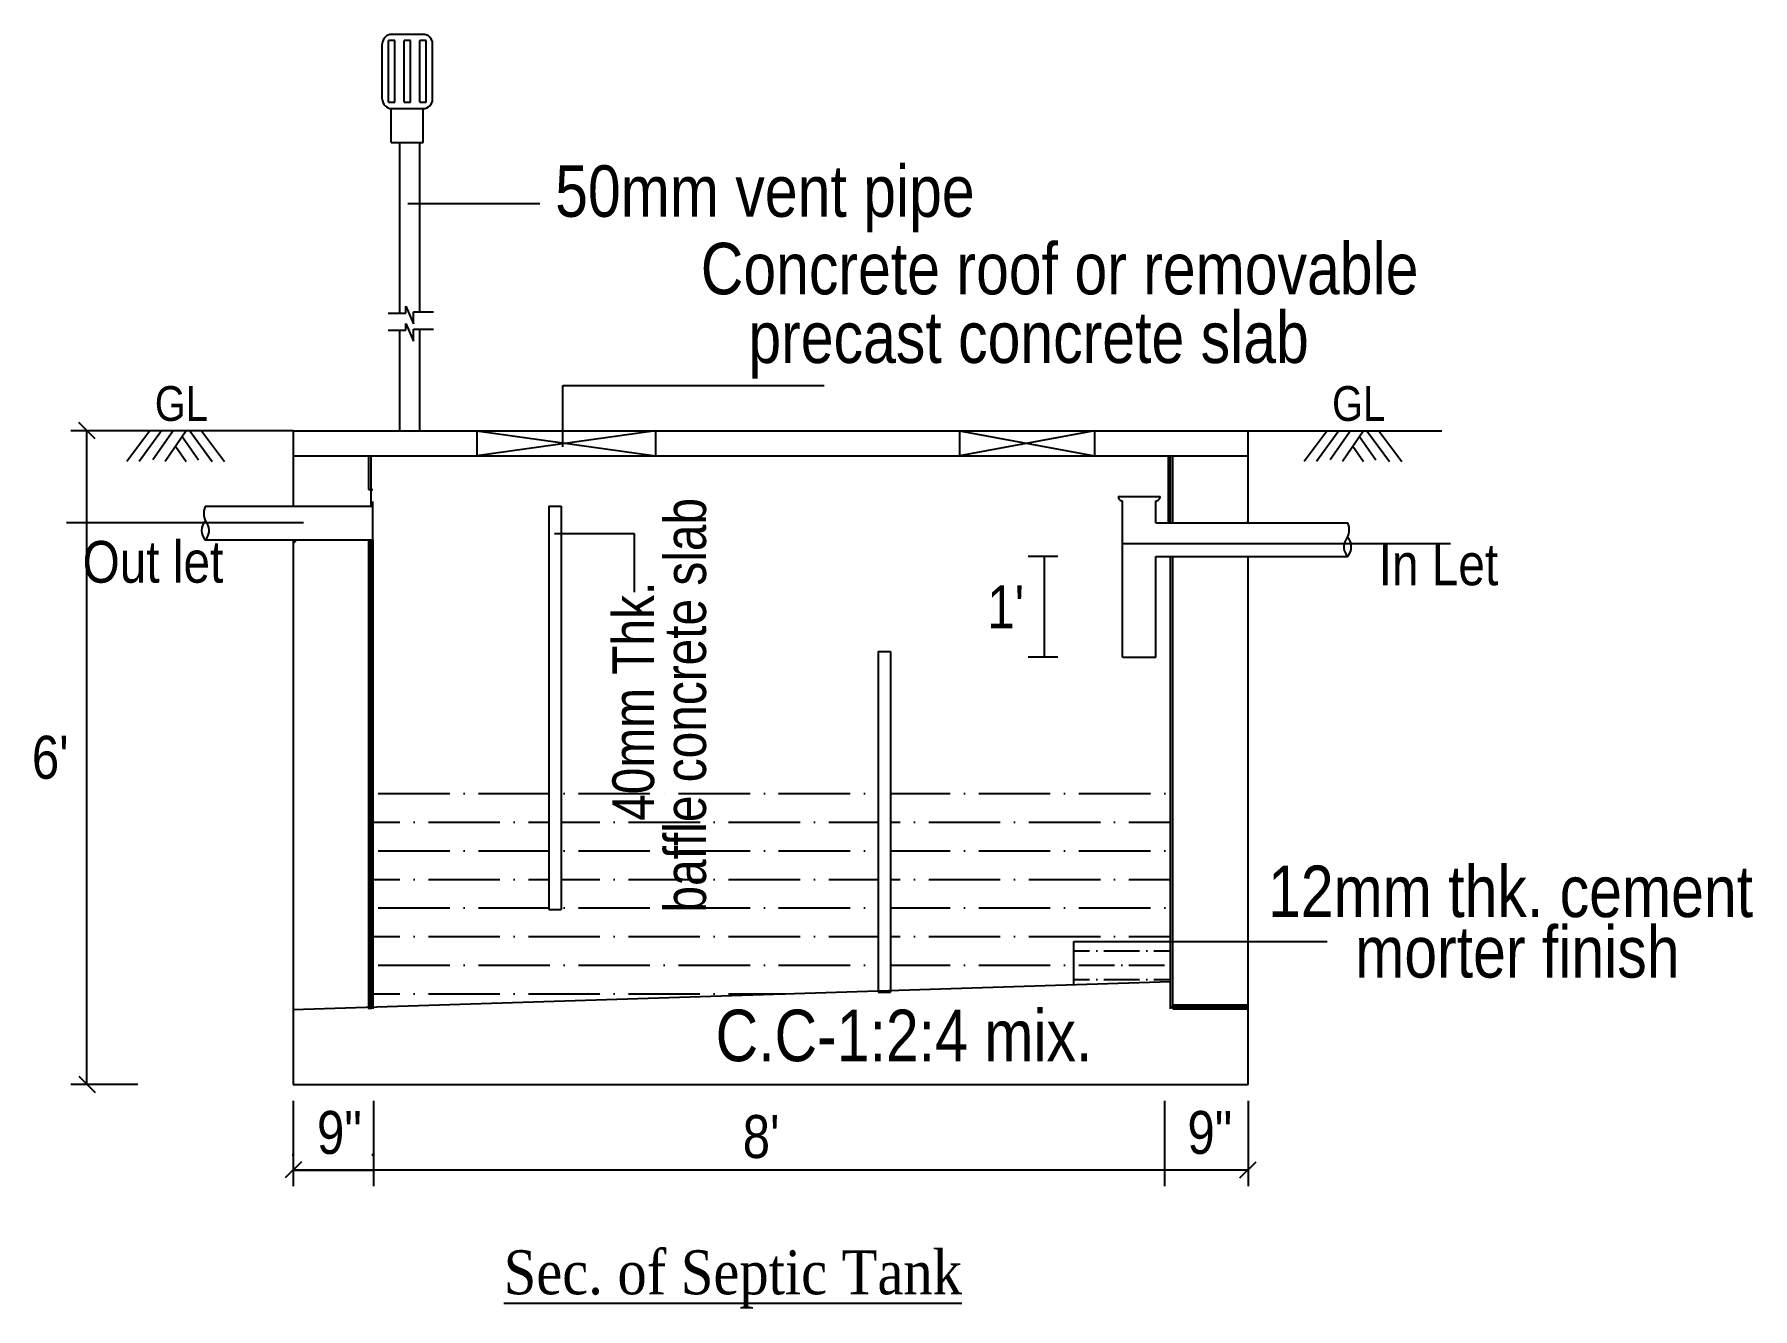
# Model space of a CAD drawing. Header units: metres. Extents: x 31037 to 31490, y -4422 to -3483.
# Drawn here: x 31292.29 to 31315.07, y -4206.86 to -4189.97 of the extents above; entities that cross this region are included whole.
import ezdxf
from ezdxf.enums import TextEntityAlignment as Align

# ---------------------------------------------------------------- set-up
doc = ezdxf.new("R2010")
doc.units = ezdxf.units.M
doc.header["$LTSCALE"] = 30
doc.header["$MEASUREMENT"] = 0
doc.linetypes.add('ACAD_ISO10W100', pattern=[18, 12, -3, 0, -3])
doc.linetypes.add('HIDDEN', pattern=[0.375, 0.25, -0.125])
doc.layers.get('0').update_dxf_attribs({"color": 30, "lineweight": 40})
doc.layers.add('DIM', color=5, linetype='Continuous', lineweight=25)
for name, color, linetype in [('FURNITURE', 2, 'HIDDEN'), ('LINE', 7, 'Continuous'), ('Mild Line', 150, 'Continuous')]:
    doc.layers.add(name, color=color, linetype=linetype)
doc.styles.add('CMDA 1', font='GARABD.TTF')
doc.styles.add('New', font='ARIALN.TTF')
pattern_1 = [(0, (18273.2678, -3975.15775), (0.663621825, 0.379212471), [0.948031178, -0.189606236, 0, -0.189606236])]
pattern_2 = [(0, (18273.2678, -3975.15775), (0.3318109125, 0.1896062357), [0.4740155892, -0.094803118, 0, -0.094803118])]

# ---------------------------------------------------------------- blocks, each defined once
blk = doc.blocks.new('ARROW5')
for points in [[(12, 3), (0, 0), (10, 0)], [(12, -3), (0, 0), (10, 0)]]:
    blk.add_solid(points)
blk = doc.blocks.new('_Oblique')
at = {"color": 0, "linetype": 'ByBlock', "lineweight": -2}
blk.add_line((-0.5, -0.5), (0.5, 0.5), dxfattribs=at)

msp = doc.modelspace()

# ---------------------------------------------------------------- hatches: boundary and pattern name
at = {"layer": 'Mild Line', "lineweight": 25}
h = msp.add_hatch(dxfattribs=at)
h.set_pattern_fill('ANSI36', color=0, scale=23.76, angle=315, style=0)
h.set_pattern_definition(pattern_1)
h.paths.add_polyline_path([(31307.35368, -4199.88703), (31303.64094, -4199.88703), (31303.64094, -4202.64058), (31306.07113, -4202.56357), (31306.07113, -4201.98961), (31307.35368, -4201.98961)])
h.paths.add_polyline_path([(31303.47434, -4199.88703), (31299.27323, -4199.88703), (31299.27323, -4201.56803), (31299.10662, -4201.56803), (31299.10662, -4199.88703), (31296.77412, -4199.88703), (31296.77412, -4202.85818), (31303.47434, -4202.64586)])
h.paths.add_polyline_path([(31300.54286, -4200.13878), (31300.54286, -4197.1155), (31299.83684, -4197.1155), (31299.83684, -4200.13878)], flags=9)
h.paths.add_polyline_path([(31301.12059, -4201.15326), (31301.12059, -4196.33528), (31300.40608, -4196.33528), (31300.40608, -4201.15326)], flags=9)
h = msp.add_hatch(dxfattribs=at)
h.set_pattern_fill('ANSI36', color=0, scale=23.76, angle=315, style=0)
h.set_pattern_definition(pattern_1)
h.paths.add_polyline_path([(31307.35368, -4199.88703), (31303.64094, -4199.88703), (31303.64094, -4202.64058), (31306.07113, -4202.56357), (31306.07113, -4201.98961), (31307.35368, -4201.98961)])
h.paths.add_polyline_path([(31303.47434, -4199.88703), (31299.27323, -4199.88703), (31299.27323, -4201.56803), (31299.10662, -4201.56803), (31299.10662, -4199.88703), (31296.77412, -4199.88703), (31296.77412, -4202.85818), (31303.47434, -4202.64586)])
h.paths.add_polyline_path([(31300.54286, -4200.13878), (31300.54286, -4197.1155), (31299.83684, -4197.1155), (31299.83684, -4200.13878)], flags=9)
h.paths.add_polyline_path([(31301.12059, -4201.15326), (31301.12059, -4196.33528), (31300.40608, -4196.33528), (31300.40608, -4201.15326)], flags=9)
h = msp.add_hatch(dxfattribs=at)
h.set_pattern_fill('ANSI36', color=0, scale=23.76, angle=315, style=0)
h.set_pattern_definition(pattern_1)
h.paths.add_polyline_path([(31307.35368, -4199.88703), (31303.64094, -4199.88703), (31303.64094, -4202.64058), (31306.07113, -4202.56357), (31306.07113, -4201.98961), (31307.35368, -4201.98961)])
h.paths.add_polyline_path([(31303.47434, -4199.88703), (31299.27323, -4199.88703), (31299.27323, -4201.56803), (31299.10662, -4201.56803), (31299.10662, -4199.88703), (31296.77412, -4199.88703), (31296.77412, -4202.85818), (31303.47434, -4202.64586)])
h.paths.add_polyline_path([(31300.54286, -4200.13878), (31300.54286, -4197.1155), (31299.83684, -4197.1155), (31299.83684, -4200.13878)], flags=9)
h.paths.add_polyline_path([(31301.12059, -4201.15326), (31301.12059, -4196.33528), (31300.40608, -4196.33528), (31300.40608, -4201.15326)], flags=9)
h = msp.add_hatch(dxfattribs=at)
h.set_pattern_fill('ANSI36', color=0, scale=23.76, angle=315, style=0)
h.set_pattern_definition(pattern_1)
h.paths.add_polyline_path([(31307.35368, -4199.88703), (31303.64094, -4199.88703), (31303.64094, -4202.64058), (31306.07113, -4202.56357), (31306.07113, -4201.98961), (31307.35368, -4201.98961)])
h.paths.add_polyline_path([(31303.47434, -4199.88703), (31299.27323, -4199.88703), (31299.27323, -4201.56803), (31299.10662, -4201.56803), (31299.10662, -4199.88703), (31296.77412, -4199.88703), (31296.77412, -4202.85818), (31303.47434, -4202.64586)])
h.paths.add_polyline_path([(31300.54286, -4200.13878), (31300.54286, -4197.1155), (31299.83684, -4197.1155), (31299.83684, -4200.13878)], flags=9)
h.paths.add_polyline_path([(31301.12059, -4201.15326), (31301.12059, -4196.33528), (31300.40608, -4196.33528), (31300.40608, -4201.15326)], flags=9)
h = msp.add_hatch(dxfattribs=at)
h.set_pattern_fill('ANSI36', color=0, scale=11.88, angle=315, style=0)
h.set_pattern_definition(pattern_2)
h.paths.add_polyline_path([(31307.35368, -4201.98961), (31306.07113, -4201.98961), (31306.07113, -4202.56357), (31307.35368, -4202.52293)])
h = msp.add_hatch(dxfattribs=at)
h.set_pattern_fill('ANSI36', color=0, scale=11.88, angle=315, style=0)
h.set_pattern_definition(pattern_2)
h.paths.add_polyline_path([(31307.35368, -4201.98961), (31306.07113, -4201.98961), (31306.07113, -4202.56357), (31307.35368, -4202.52293)])
h = msp.add_hatch(dxfattribs=at)
h.set_pattern_fill('ANSI36', color=0, scale=11.88, angle=315, style=0)
h.set_pattern_definition(pattern_2)
h.paths.add_polyline_path([(31307.35368, -4201.98961), (31306.07113, -4201.98961), (31306.07113, -4202.56357), (31307.35368, -4202.52293)])
h = msp.add_hatch(dxfattribs=at)
h.set_pattern_fill('ANSI36', color=0, scale=11.88, angle=315, style=0)
h.set_pattern_definition(pattern_2)
h.paths.add_polyline_path([(31307.35368, -4201.98961), (31306.07113, -4201.98961), (31306.07113, -4202.56357), (31307.35368, -4202.52293)])

# ---------------------------------------------------------------- linework, layer by layer
at = {"color": 0, "lineweight": 25}
for p, q in [((31296.89964, -4190.82536), (31296.89964, -4190.09237)), ((31296.89964, -4190.82536), (31296.89964, -4190.09237)), ((31296.89964, -4190.82536), (31296.89964, -4190.09237)), ((31296.89964, -4190.82536), (31296.89964, -4190.09237)), ((31296.98294, -4190.86701), (31296.98294, -4190.05072)), ((31297.06625, -4190.05072), (31296.98294, -4190.05072)), ((31296.98294, -4190.86701), (31296.98294, -4190.05072)), ((31297.06625, -4190.05072), (31296.98294, -4190.05072)), ((31296.98294, -4190.86701), (31296.98294, -4190.05072)), ((31297.06625, -4190.05072), (31296.98294, -4190.05072)), ((31296.98294, -4190.86701), (31296.98294, -4190.05072)), ((31297.06625, -4190.05072), (31296.98294, -4190.05072)), ((31297.44111, -4189.96742), (31297.02459, -4189.96742)), ((31297.44111, -4189.96742), (31297.02459, -4189.96742)), ((31297.44111, -4189.96742), (31297.02459, -4189.96742)), ((31297.44111, -4189.96742), (31297.02459, -4189.96742)), ((31297.06625, -4190.86701), (31297.06625, -4190.05072)), ((31297.06625, -4190.86701), (31297.06625, -4190.05072)), ((31297.06625, -4190.86701), (31297.06625, -4190.05072)), ((31297.06625, -4190.86701), (31297.06625, -4190.05072)), ((31297.1912, -4190.86701), (31297.1912, -4190.05072)), ((31297.27451, -4190.05072), (31297.1912, -4190.05072)), ((31297.1912, -4190.86701), (31297.1912, -4190.05072)), ((31297.27451, -4190.05072), (31297.1912, -4190.05072)), ((31297.1912, -4190.86701), (31297.1912, -4190.05072)), ((31297.27451, -4190.05072), (31297.1912, -4190.05072)), ((31297.1912, -4190.86701), (31297.1912, -4190.05072)), ((31297.27451, -4190.05072), (31297.1912, -4190.05072)), ((31297.27451, -4190.86701), (31297.27451, -4190.05072)), ((31297.27451, -4190.86701), (31297.27451, -4190.05072)), ((31297.27451, -4190.86701), (31297.27451, -4190.05072)), ((31297.27451, -4190.86701), (31297.27451, -4190.05072)), ((31297.39946, -4190.86701), (31297.39946, -4190.05072)), ((31297.48276, -4190.05072), (31297.39946, -4190.05072)), ((31297.39946, -4190.86701), (31297.39946, -4190.05072)), ((31297.48276, -4190.05072), (31297.39946, -4190.05072)), ((31297.39946, -4190.86701), (31297.39946, -4190.05072)), ((31297.48276, -4190.05072), (31297.39946, -4190.05072)), ((31297.39946, -4190.86701), (31297.39946, -4190.05072)), ((31297.48276, -4190.05072), (31297.39946, -4190.05072)), ((31297.48276, -4190.86701), (31297.48276, -4190.05072)), ((31297.48276, -4190.86701), (31297.48276, -4190.05072)), ((31297.48276, -4190.86701), (31297.48276, -4190.05072)), ((31297.48276, -4190.86701), (31297.48276, -4190.05072)), ((31297.56607, -4190.82536), (31297.56607, -4190.09237)), ((31297.56607, -4190.82536), (31297.56607, -4190.09237)), ((31297.56607, -4190.82536), (31297.56607, -4190.09237)), ((31297.56607, -4190.82536), (31297.56607, -4190.09237)), ((31296.98294, -4190.86701), (31297.06625, -4190.86701)), ((31296.98294, -4190.86701), (31297.06625, -4190.86701)), ((31296.98294, -4190.86701), (31297.06625, -4190.86701)), ((31296.98294, -4190.86701), (31297.06625, -4190.86701)), ((31297.01741, -4191.39846), (31297.01741, -4190.95011)), ((31297.01741, -4191.39846), (31297.01741, -4190.95011)), ((31297.01741, -4191.39846), (31297.01741, -4190.95011)), ((31297.01741, -4191.39846), (31297.01741, -4190.95011)), ((31297.02459, -4190.95032), (31297.44111, -4190.95032)), ((31297.02459, -4190.95032), (31297.44111, -4190.95032)), ((31297.02459, -4190.95032), (31297.44111, -4190.95032)), ((31297.02459, -4190.95032), (31297.44111, -4190.95032)), ((31297.1912, -4190.86701), (31297.27451, -4190.86701)), ((31297.1912, -4190.86701), (31297.27451, -4190.86701)), ((31297.1912, -4190.86701), (31297.27451, -4190.86701)), ((31297.1912, -4190.86701), (31297.27451, -4190.86701)), ((31297.39946, -4190.86701), (31297.48276, -4190.86701)), ((31297.39946, -4190.86701), (31297.48276, -4190.86701)), ((31297.39946, -4190.86701), (31297.48276, -4190.86701)), ((31297.39946, -4190.86701), (31297.48276, -4190.86701)), ((31297.44329, -4191.39846), (31297.44329, -4190.9503)), ((31297.44329, -4191.39846), (31297.44329, -4190.9503)), ((31297.44329, -4191.39846), (31297.44329, -4190.9503)), ((31297.44329, -4191.39846), (31297.44329, -4190.9503)), ((31297.01741, -4191.39846), (31297.44329, -4191.39846)), ((31297.01741, -4191.39846), (31297.44329, -4191.39846)), ((31297.01741, -4191.39846), (31297.44329, -4191.39846)), ((31297.01741, -4191.39846), (31297.44329, -4191.39846)), ((31297.13289, -4193.66239), (31297.13289, -4191.39846)), ((31297.13289, -4193.66239), (31297.13289, -4191.39846)), ((31297.13289, -4193.66239), (31297.13289, -4191.39846)), ((31297.13289, -4193.66239), (31297.13289, -4191.39846)), ((31297.39946, -4193.6453), (31297.39946, -4191.39846)), ((31297.39946, -4193.6453), (31297.39946, -4191.39846)), ((31297.39946, -4193.6453), (31297.39946, -4191.39846)), ((31297.39946, -4193.6453), (31297.39946, -4191.39846)), ((31297.23755, -4192.20866), (31298.98938, -4192.20866)), ((31297.23755, -4192.20866), (31298.98938, -4192.20866)), ((31297.23755, -4192.20866), (31298.98938, -4192.20866)), ((31297.23755, -4192.20866), (31298.98938, -4192.20866)), ((31296.97853, -4193.66239), (31297.21252, -4193.66239)), ((31296.97853, -4193.66239), (31297.21252, -4193.66239)), ((31296.97853, -4193.66239), (31297.21252, -4193.66239)), ((31296.97853, -4193.66239), (31297.21252, -4193.66239)), ((31297.21252, -4193.66239), (31297.21252, -4193.57123)), ((31297.21252, -4193.57123), (31297.31524, -4193.80483)), ((31297.21252, -4193.66239), (31297.21252, -4193.57123)), ((31297.21252, -4193.57123), (31297.31524, -4193.80483)), ((31297.21252, -4193.66239), (31297.21252, -4193.57123)), ((31297.21252, -4193.57123), (31297.31524, -4193.80483)), ((31297.21252, -4193.66239), (31297.21252, -4193.57123)), ((31297.21252, -4193.57123), (31297.31524, -4193.80483)), ((31297.31524, -4193.80483), (31297.31524, -4193.6453)), ((31297.31524, -4193.6453), (31297.57777, -4193.6453)), ((31297.31524, -4193.80483), (31297.31524, -4193.6453)), ((31297.31524, -4193.6453), (31297.57777, -4193.6453)), ((31297.31524, -4193.80483), (31297.31524, -4193.6453)), ((31297.31524, -4193.6453), (31297.57777, -4193.6453)), ((31297.31524, -4193.80483), (31297.31524, -4193.6453)), ((31297.31524, -4193.6453), (31297.57777, -4193.6453)), ((31296.97853, -4193.8903), (31297.21252, -4193.8903)), ((31296.97853, -4193.8903), (31297.21252, -4193.8903)), ((31296.97853, -4193.8903), (31297.21252, -4193.8903)), ((31296.97853, -4193.8903), (31297.21252, -4193.8903)), ((31297.13289, -4195.22203), (31297.13289, -4193.8903)), ((31297.13289, -4195.22203), (31297.13289, -4193.8903)), ((31297.13289, -4195.22203), (31297.13289, -4193.8903)), ((31297.13289, -4195.22203), (31297.13289, -4193.8903)), ((31297.21252, -4193.8903), (31297.21252, -4193.79913)), ((31297.21252, -4193.79913), (31297.31524, -4194.03274)), ((31297.21252, -4193.8903), (31297.21252, -4193.79913)), ((31297.21252, -4193.79913), (31297.31524, -4194.03274)), ((31297.21252, -4193.8903), (31297.21252, -4193.79913)), ((31297.21252, -4193.79913), (31297.31524, -4194.03274)), ((31297.21252, -4193.8903), (31297.21252, -4193.79913)), ((31297.21252, -4193.79913), (31297.31524, -4194.03274)), ((31297.31524, -4194.03274), (31297.31524, -4193.8732)), ((31297.31524, -4193.8732), (31297.57777, -4193.8732)), ((31297.31524, -4194.03274), (31297.31524, -4193.8732)), ((31297.31524, -4193.8732), (31297.57777, -4193.8732)), ((31297.31524, -4194.03274), (31297.31524, -4193.8732)), ((31297.31524, -4193.8732), (31297.57777, -4193.8732)), ((31297.31524, -4194.03274), (31297.31524, -4193.8732)), ((31297.31524, -4193.8732), (31297.57777, -4193.8732)), ((31297.39946, -4195.22203), (31297.39946, -4193.8732)), ((31297.39946, -4195.22203), (31297.39946, -4193.8732)), ((31297.39946, -4195.22203), (31297.39946, -4193.8732)), ((31297.39946, -4195.22203), (31297.39946, -4193.8732)), ((31299.29321, -4195.43366), (31299.29321, -4194.62319)), ((31299.29321, -4194.62319), (31302.75901, -4194.62319)), ((31299.29321, -4195.43366), (31299.29321, -4194.62319)), ((31299.29321, -4194.62319), (31302.75901, -4194.62319)), ((31299.29321, -4195.43366), (31299.29321, -4194.62319)), ((31299.29321, -4194.62319), (31302.75901, -4194.62319)), ((31299.29321, -4195.43366), (31299.29321, -4194.62319)), ((31299.29321, -4194.62319), (31302.75901, -4194.62319)), ((31296.71858, -4195.55524), (31296.71858, -4195.99953)), ((31296.71858, -4195.55524), (31296.71858, -4195.99953)), ((31296.71858, -4195.55524), (31296.71858, -4195.99953)), ((31296.71858, -4195.55524), (31296.71858, -4195.99953)), ((31296.74635, -4195.55524), (31296.74635, -4195.99953)), ((31296.74635, -4195.55524), (31296.74635, -4196.22167)), ((31296.74635, -4195.55524), (31296.74635, -4195.99953)), ((31296.74635, -4195.55524), (31296.74635, -4196.22167)), ((31296.74635, -4195.55524), (31296.74635, -4195.99953)), ((31296.74635, -4195.55524), (31296.74635, -4196.22167)), ((31296.74635, -4195.55524), (31296.74635, -4195.99953)), ((31296.74635, -4195.55524), (31296.74635, -4196.22167)), ((31307.32591, -4196.44381), (31307.32591, -4195.55524)), ((31307.32591, -4196.44381), (31307.32591, -4195.55524)), ((31307.32591, -4196.44381), (31307.32591, -4195.55524)), ((31307.32591, -4196.44381), (31307.32591, -4195.55524)), ((31307.35368, -4196.44381), (31307.35368, -4195.55524)), ((31307.35368, -4196.44381), (31307.35368, -4195.55524)), ((31307.35368, -4196.44381), (31307.35368, -4195.55524)), ((31307.35368, -4196.44381), (31307.35368, -4195.55524)), ((31307.35368, -4196.44381), (31307.35368, -4195.55524)), ((31307.35368, -4196.44381), (31307.35368, -4195.55524)), ((31307.35368, -4196.44381), (31307.35368, -4195.55524)), ((31307.35368, -4196.44381), (31307.35368, -4195.55524)), ((31307.38145, -4196.44381), (31307.38145, -4195.55524)), ((31307.38145, -4196.44381), (31307.38145, -4195.55524)), ((31307.38145, -4196.44381), (31307.38145, -4195.55524)), ((31307.38145, -4196.44381), (31307.38145, -4195.55524)), ((31296.71858, -4195.99953), (31296.77412, -4195.99953)), ((31296.71858, -4195.99953), (31296.77412, -4195.99953)), ((31296.71858, -4195.99953), (31296.77412, -4195.99953)), ((31296.71858, -4195.99953), (31296.77412, -4195.99953)), ((31294.55099, -4196.22167), (31295.71894, -4196.22167)), ((31294.55099, -4196.22167), (31295.71894, -4196.22167)), ((31294.55099, -4196.22167), (31295.71894, -4196.22167)), ((31294.55099, -4196.22167), (31295.71894, -4196.22167)), ((31295.71894, -4196.22167), (31296.77412, -4196.22167)), ((31295.71894, -4196.22167), (31296.77412, -4196.22167)), ((31295.71894, -4196.22167), (31296.77412, -4196.22167)), ((31295.71894, -4196.22167), (31296.77412, -4196.22167)), ((31296.77412, -4196.66596), (31296.77412, -4196.15853)), ((31296.77412, -4196.66596), (31296.77412, -4196.15853)), ((31296.77412, -4196.66596), (31296.77412, -4196.15853)), ((31296.77412, -4196.66596), (31296.77412, -4196.15853)), ((31306.65948, -4196.09365), (31307.21484, -4196.09365)), ((31306.65948, -4196.09365), (31307.21484, -4196.09365)), ((31306.65948, -4196.09365), (31307.21484, -4196.09365)), ((31306.65948, -4196.09365), (31307.21484, -4196.09365)), ((31306.71502, -4198.22096), (31306.71502, -4196.14919)), ((31306.71502, -4198.22096), (31306.71502, -4196.14919)), ((31306.71502, -4198.22096), (31306.71502, -4196.14919)), ((31306.71502, -4198.22096), (31306.71502, -4196.14919)), ((31307.15931, -4196.44381), (31307.15931, -4196.14919)), ((31307.15931, -4196.44381), (31307.15931, -4196.14919)), ((31307.15931, -4196.44381), (31307.15931, -4196.14919)), ((31307.15931, -4196.44381), (31307.15931, -4196.14919)), ((31307.15931, -4196.44381), (31307.38145, -4196.44381)), ((31307.15931, -4196.44381), (31307.38145, -4196.44381)), ((31307.15931, -4196.44381), (31307.38145, -4196.44381)), ((31307.15931, -4196.44381), (31307.38145, -4196.44381)), ((31307.38145, -4196.44381), (31308.38109, -4196.44381)), ((31307.38145, -4196.44381), (31308.38109, -4196.44381)), ((31307.38145, -4196.44381), (31308.38109, -4196.44381)), ((31307.38145, -4196.44381), (31308.38109, -4196.44381)), ((31308.35904, -4196.44381), (31308.38109, -4196.42176)), ((31308.35904, -4196.44381), (31308.38109, -4196.42176)), ((31308.35904, -4196.44381), (31308.38109, -4196.42176)), ((31308.35904, -4196.44381), (31308.38109, -4196.42176)), ((31308.38109, -4196.44381), (31309.70485, -4196.44381)), ((31308.38109, -4196.44381), (31309.70485, -4196.44381)), ((31308.38109, -4196.44381), (31309.70485, -4196.44381)), ((31308.38109, -4196.44381), (31309.70485, -4196.44381)), ((31294.55099, -4196.66596), (31295.71894, -4196.66596)), ((31294.55099, -4196.66596), (31295.71894, -4196.66596)), ((31294.55099, -4196.66596), (31295.71894, -4196.66596)), ((31294.55099, -4196.66596), (31295.71894, -4196.66596)), ((31295.71894, -4196.71396), (31295.76694, -4196.66596)), ((31295.71894, -4196.66596), (31296.77412, -4196.66596)), ((31295.71894, -4196.71396), (31295.76694, -4196.66596)), ((31295.71894, -4196.66596), (31296.77412, -4196.66596)), ((31295.71894, -4196.71396), (31295.76694, -4196.66596)), ((31295.71894, -4196.66596), (31296.77412, -4196.66596)), ((31295.71894, -4196.71396), (31295.76694, -4196.66596)), ((31295.71894, -4196.66596), (31296.77412, -4196.66596)), ((31296.71858, -4196.66596), (31296.71858, -4202.88772)), ((31296.71858, -4196.66596), (31296.71858, -4202.88772)), ((31296.71858, -4196.66596), (31296.71858, -4202.88772)), ((31296.71858, -4196.66596), (31296.71858, -4202.88772)), ((31296.74635, -4196.66596), (31296.74635, -4202.88772)), ((31296.74635, -4202.88684), (31296.74635, -4196.66596)), ((31296.74635, -4196.66596), (31296.74635, -4202.88772)), ((31296.74635, -4202.88684), (31296.74635, -4196.66596)), ((31296.74635, -4196.66596), (31296.74635, -4202.88772)), ((31296.74635, -4202.88684), (31296.74635, -4196.66596)), ((31296.74635, -4196.66596), (31296.74635, -4202.88772)), ((31296.74635, -4202.88684), (31296.74635, -4196.66596)), ((31296.77412, -4196.66596), (31296.77412, -4202.88596)), ((31296.77412, -4196.66596), (31296.77412, -4202.88596)), ((31296.77412, -4196.66596), (31296.77412, -4202.88596)), ((31296.77412, -4196.66596), (31296.77412, -4202.88596)), ((31299.18489, -4196.58539), (31300.24164, -4196.58539)), ((31299.18489, -4196.58539), (31300.24164, -4196.58539)), ((31299.18489, -4196.58539), (31300.24164, -4196.58539)), ((31299.18489, -4196.58539), (31300.24164, -4196.58539)), ((31300.24164, -4196.58539), (31300.24164, -4197.35907)), ((31300.24164, -4196.58539), (31300.24164, -4197.35907)), ((31300.24164, -4196.58539), (31300.24164, -4197.35907)), ((31300.24164, -4196.58539), (31300.24164, -4197.35907)), ((31307.15931, -4198.22096), (31307.15931, -4196.8881)), ((31307.15931, -4196.8881), (31307.38145, -4196.8881)), ((31307.15931, -4198.22096), (31307.15931, -4196.8881)), ((31307.15931, -4196.8881), (31307.38145, -4196.8881)), ((31307.15931, -4198.22096), (31307.15931, -4196.8881)), ((31307.15931, -4196.8881), (31307.38145, -4196.8881)), ((31307.15931, -4198.22096), (31307.15931, -4196.8881)), ((31307.15931, -4196.8881), (31307.38145, -4196.8881)), ((31307.35368, -4202.88596), (31307.35368, -4196.8881)), ((31307.35368, -4202.52293), (31307.35368, -4196.8881)), ((31307.35368, -4202.88596), (31307.35368, -4196.8881)), ((31307.35368, -4202.52293), (31307.35368, -4196.8881)), ((31307.35368, -4202.88596), (31307.35368, -4196.8881)), ((31307.35368, -4202.52293), (31307.35368, -4196.8881)), ((31307.35368, -4202.88596), (31307.35368, -4196.8881)), ((31307.35368, -4202.52293), (31307.35368, -4196.8881)), ((31307.38145, -4202.88596), (31307.38145, -4196.8881)), ((31307.38145, -4196.8881), (31308.38109, -4196.8881)), ((31307.38145, -4202.88596), (31307.38145, -4196.8881)), ((31307.38145, -4196.8881), (31308.38109, -4196.8881)), ((31307.38145, -4202.88596), (31307.38145, -4196.8881)), ((31307.38145, -4196.8881), (31308.38109, -4196.8881)), ((31307.38145, -4202.88596), (31307.38145, -4196.8881)), ((31307.38145, -4196.8881), (31308.38109, -4196.8881)), ((31308.38109, -4196.8881), (31309.7006, -4196.8881)), ((31308.38109, -4196.8881), (31309.7006, -4196.8881)), ((31308.38109, -4196.8881), (31309.7006, -4196.8881)), ((31308.38109, -4196.8881), (31309.7006, -4196.8881)), ((31306.71502, -4198.22096), (31307.15931, -4198.22096)), ((31306.71502, -4198.22096), (31307.15931, -4198.22096)), ((31306.71502, -4198.22096), (31307.15931, -4198.22096)), ((31306.71502, -4198.22096), (31307.15931, -4198.22096)), ((31295.71894, -4202.89162), (31307.35368, -4202.52293)), ((31295.71894, -4202.89162), (31307.35368, -4202.52293)), ((31295.71894, -4202.89162), (31307.35368, -4202.52293)), ((31295.71894, -4202.89162), (31307.35368, -4202.52293)), ((31303.47434, -4202.66254), (31303.64094, -4202.66254)), ((31303.47434, -4202.66254), (31303.64094, -4202.66254)), ((31303.47434, -4202.66254), (31303.64094, -4202.66254)), ((31303.47434, -4202.66254), (31303.64094, -4202.66254)), ((31307.35408, -4202.85819), (31307.35368, -4202.52293)), ((31307.35408, -4202.85819), (31307.35368, -4202.52293)), ((31307.35408, -4202.85819), (31307.35368, -4202.52293)), ((31307.35408, -4202.85819), (31307.35368, -4202.52293)), ((31307.35368, -4202.85819), (31308.38109, -4202.85819)), ((31307.35368, -4202.85819), (31308.38109, -4202.85819)), ((31307.35368, -4202.85819), (31308.38109, -4202.85819)), ((31307.35368, -4202.85819), (31308.38109, -4202.85819)), ((31307.38145, -4202.83043), (31308.38109, -4202.83043)), ((31307.38145, -4202.83043), (31308.38109, -4202.83043)), ((31307.38145, -4202.83043), (31308.38109, -4202.83043)), ((31307.38145, -4202.83043), (31308.38109, -4202.83043)), ((31307.38145, -4202.85819), (31308.38109, -4202.85819)), ((31307.38145, -4202.85819), (31308.38109, -4202.85819)), ((31307.38145, -4202.85819), (31308.38109, -4202.85819)), ((31307.38145, -4202.85819), (31308.38109, -4202.85819)), ((31307.38145, -4202.88596), (31308.38109, -4202.88596)), ((31307.38145, -4202.88596), (31308.38109, -4202.88596)), ((31307.38145, -4202.88596), (31308.38109, -4202.88596)), ((31307.38145, -4202.88596), (31308.38109, -4202.88596))]:
    msp.add_line(p, q, dxfattribs=at)
for centre, major_axis, start_param, end_param in [((31297.02459, -4190.09237), (-0.08836, 0.08836), -0.78539816, 0.78539816), ((31297.02459, -4190.09237), (-0.08836, 0.08836), -0.78539816, 0.78539816), ((31297.02459, -4190.09237), (-0.08836, 0.08836), -0.78539816, 0.78539816), ((31297.02459, -4190.09237), (-0.08836, 0.08836), -0.78539816, 0.78539816), ((31297.44111, -4190.09237), (0.08836, 0.08836), 5.49778714, 7.06858347), ((31297.44111, -4190.09237), (0.08836, 0.08836), 5.49778714, 7.06858347), ((31297.44111, -4190.09237), (0.08836, 0.08836), 5.49778714, 7.06858347), ((31297.44111, -4190.09237), (0.08836, 0.08836), 5.49778714, 7.06858347), ((31297.02459, -4190.82536), (0.08836, 0.08836), 2.35619449, 3.92699082), ((31297.02459, -4190.82536), (0.08836, 0.08836), 2.35619449, 3.92699082), ((31297.02459, -4190.82536), (0.08836, 0.08836), 2.35619449, 3.92699082), ((31297.02459, -4190.82536), (0.08836, 0.08836), 2.35619449, 3.92699082), ((31297.44111, -4190.82536), (0.08836, 0.08836), 3.92699082, 5.49778714), ((31297.44111, -4190.82536), (0.08836, 0.08836), 3.92699082, 5.49778714), ((31297.44111, -4190.82536), (0.08836, 0.08836), 3.92699082, 5.49778714), ((31297.44111, -4190.82536), (0.08836, 0.08836), 3.92699082, 5.49778714), ((31294.75419, -4196.31429), (0.15756, 0.15756), 1.94089673, 3.00970596), ((31294.75419, -4196.31429), (0.15756, 0.15756), 1.94089673, 3.00970596), ((31294.75419, -4196.31429), (0.15756, 0.15756), 1.94089673, 3.00970596), ((31294.75419, -4196.31429), (0.15756, 0.15756), 1.94089673, 3.00970596), ((31306.71502, -4196.09365), (0.03927, 0.03927), 2.35619449, 3.92699082), ((31306.71502, -4196.09365), (0.03927, 0.03927), 2.35619449, 3.92699082), ((31306.71502, -4196.09365), (0.03927, 0.03927), 2.35619449, 3.92699082), ((31306.71502, -4196.09365), (0.03927, 0.03927), 2.35619449, 3.92699082), ((31307.15931, -4196.09365), (-0.03927, 0.03927), 2.35619449, 3.92699082), ((31307.15931, -4196.09365), (-0.03927, 0.03927), 2.35619449, 3.92699082), ((31307.15931, -4196.09365), (-0.03927, 0.03927), 2.35619449, 3.92699082), ((31307.15931, -4196.09365), (-0.03927, 0.03927), 2.35619449, 3.92699082), ((31294.69712, -4196.54329), (0.13652, 0.13652), 1.62779836, 3.08547016), ((31294.69712, -4196.54329), (0.13652, 0.13652), 1.62779836, 3.08547016), ((31294.69712, -4196.54329), (0.13652, 0.13652), 1.62779836, 3.08547016), ((31294.69712, -4196.54329), (0.13652, 0.13652), 1.62779836, 3.08547016), ((31294.42049, -4196.54343), (0.12915, 0.12915), 4.73911952, 6.03634085), ((31294.42049, -4196.54343), (0.12915, 0.12915), 4.73911952, 6.03634085), ((31294.42049, -4196.54343), (0.12915, 0.12915), 4.73911952, 6.03634085), ((31294.42049, -4196.54343), (0.12915, 0.12915), 4.73911952, 6.03634085), ((31309.49957, -4196.53045), (-0.15756, 0.15756), 3.27347935, 4.34228857), ((31309.49957, -4196.53045), (-0.15756, 0.15756), 3.27347935, 4.34228857), ((31309.49957, -4196.53045), (-0.15756, 0.15756), 3.27347935, 4.34228857), ((31309.49957, -4196.53045), (-0.15756, 0.15756), 3.27347935, 4.34228857), ((31309.83326, -4196.7596), (0.12915, 0.12915), 1.81764079, 3.11486212), ((31309.83326, -4196.7596), (0.12915, 0.12915), 1.81764079, 3.11486212), ((31309.83326, -4196.7596), (0.12915, 0.12915), 1.81764079, 3.11486212), ((31309.83326, -4196.7596), (0.12915, 0.12915), 1.81764079, 3.11486212), ((31309.55664, -4196.75946), (-0.13652, 0.13652), 3.19771515, 4.65538694), ((31309.55664, -4196.75946), (-0.13652, 0.13652), 3.19771515, 4.65538694), ((31309.55664, -4196.75946), (-0.13652, 0.13652), 3.19771515, 4.65538694), ((31309.55664, -4196.75946), (-0.13652, 0.13652), 3.19771515, 4.65538694)]:
    msp.add_ellipse(centre, major_axis=major_axis, ratio=1, start_param=start_param, end_param=end_param, dxfattribs=at)
at = {"layer": 'DIM', "color": 0, "lineweight": 25}
for p, q in [((31293.65741, -4195.22203), (31292.76744, -4195.22203)), ((31293.65741, -4195.22203), (31292.76744, -4195.22203)), ((31293.65741, -4195.22203), (31292.76744, -4195.22203)), ((31293.65741, -4195.22203), (31292.76744, -4195.22203)), ((31292.98328, -4203.88561), (31292.98328, -4195.22203)), ((31292.98328, -4203.88561), (31292.98328, -4195.22203)), ((31292.98328, -4203.88561), (31292.98328, -4195.22203)), ((31292.98328, -4203.88561), (31292.98328, -4195.22203)), ((31293.81629, -4195.22203), (31293.51198, -4195.62804)), ((31293.81629, -4195.22203), (31293.51198, -4195.62804)), ((31293.81629, -4195.22203), (31293.51198, -4195.62804)), ((31293.81629, -4195.22203), (31293.51198, -4195.62804)), ((31293.97325, -4195.22203), (31293.67428, -4195.62804)), ((31293.97325, -4195.22203), (31293.67428, -4195.62804)), ((31293.97325, -4195.22203), (31293.67428, -4195.62804)), ((31293.97325, -4195.22203), (31293.67428, -4195.62804)), ((31294.12669, -4195.22203), (31293.85687, -4195.60774)), ((31294.12669, -4195.22203), (31293.85687, -4195.60774)), ((31294.12669, -4195.22203), (31293.85687, -4195.60774)), ((31294.12669, -4195.22203), (31293.85687, -4195.60774)), ((31294.29812, -4195.22203), (31294.01917, -4195.62804)), ((31294.29812, -4195.22203), (31294.01917, -4195.62804)), ((31294.29812, -4195.22203), (31294.01917, -4195.62804)), ((31294.29812, -4195.22203), (31294.01917, -4195.62804)), ((31294.24567, -4195.29837), (31294.46208, -4195.60774)), ((31294.24567, -4195.29837), (31294.46208, -4195.60774)), ((31294.24567, -4195.29837), (31294.46208, -4195.60774)), ((31294.24567, -4195.29837), (31294.46208, -4195.60774)), ((31294.3457, -4195.22203), (31294.64467, -4195.62804)), ((31294.3457, -4195.22203), (31294.64467, -4195.62804)), ((31294.3457, -4195.22203), (31294.64467, -4195.62804)), ((31294.3457, -4195.22203), (31294.64467, -4195.62804)), ((31294.50266, -4195.22203), (31294.80697, -4195.62804)), ((31294.50266, -4195.22203), (31294.80697, -4195.62804)), ((31294.50266, -4195.22203), (31294.80697, -4195.62804)), ((31294.50266, -4195.22203), (31294.80697, -4195.62804)), ((31295.71894, -4195.22203), (31308.38109, -4195.22203)), ((31295.71894, -4195.22203), (31308.38109, -4195.22203)), ((31295.71894, -4195.22203), (31308.38109, -4195.22203)), ((31295.71894, -4195.22203), (31308.38109, -4195.22203)), ((31298.15492, -4195.22203), (31298.15492, -4195.55524)), ((31298.15492, -4195.22203), (31300.52211, -4195.55524)), ((31300.52211, -4195.22203), (31298.15492, -4195.55524)), ((31298.15492, -4195.22203), (31298.15492, -4195.55524)), ((31298.15492, -4195.22203), (31300.52211, -4195.55524)), ((31300.52211, -4195.22203), (31298.15492, -4195.55524)), ((31298.15492, -4195.22203), (31298.15492, -4195.55524)), ((31298.15492, -4195.22203), (31300.52211, -4195.55524)), ((31300.52211, -4195.22203), (31298.15492, -4195.55524)), ((31298.15492, -4195.22203), (31298.15492, -4195.55524)), ((31298.15492, -4195.22203), (31300.52211, -4195.55524)), ((31300.52211, -4195.22203), (31298.15492, -4195.55524)), ((31300.52211, -4195.22203), (31300.52211, -4195.55524)), ((31300.52211, -4195.22203), (31300.52211, -4195.55524)), ((31300.52211, -4195.22203), (31300.52211, -4195.55524)), ((31300.52211, -4195.22203), (31300.52211, -4195.55524)), ((31304.55532, -4195.22203), (31304.55532, -4195.55524)), ((31306.3433, -4195.22203), (31304.55532, -4195.55524)), ((31304.55532, -4195.22203), (31306.3433, -4195.55524)), ((31304.55532, -4195.22203), (31304.55532, -4195.55524)), ((31306.3433, -4195.22203), (31304.55532, -4195.55524)), ((31304.55532, -4195.22203), (31306.3433, -4195.55524)), ((31304.55532, -4195.22203), (31304.55532, -4195.55524)), ((31306.3433, -4195.22203), (31304.55532, -4195.55524)), ((31304.55532, -4195.22203), (31306.3433, -4195.55524)), ((31304.55532, -4195.22203), (31304.55532, -4195.55524)), ((31306.3433, -4195.22203), (31304.55532, -4195.55524)), ((31304.55532, -4195.22203), (31306.3433, -4195.55524)), ((31306.3433, -4195.22203), (31306.3433, -4195.55524)), ((31306.3433, -4195.22203), (31306.3433, -4195.55524)), ((31306.3433, -4195.22203), (31306.3433, -4195.55524)), ((31306.3433, -4195.22203), (31306.3433, -4195.55524)), ((31309.42831, -4195.22203), (31309.124, -4195.62804)), ((31309.42831, -4195.22203), (31309.124, -4195.62804)), ((31309.42831, -4195.22203), (31309.124, -4195.62804)), ((31309.42831, -4195.22203), (31309.124, -4195.62804)), ((31309.58527, -4195.22203), (31309.2863, -4195.62804)), ((31309.58527, -4195.22203), (31309.2863, -4195.62804)), ((31309.58527, -4195.22203), (31309.2863, -4195.62804)), ((31309.58527, -4195.22203), (31309.2863, -4195.62804)), ((31309.73871, -4195.22203), (31309.46889, -4195.60774)), ((31309.73871, -4195.22203), (31309.46889, -4195.60774)), ((31309.73871, -4195.22203), (31309.46889, -4195.60774)), ((31309.73871, -4195.22203), (31309.46889, -4195.60774)), ((31309.91014, -4195.22203), (31309.63119, -4195.62804)), ((31309.91014, -4195.22203), (31309.63119, -4195.62804)), ((31309.91014, -4195.22203), (31309.63119, -4195.62804)), ((31309.91014, -4195.22203), (31309.63119, -4195.62804)), ((31309.85769, -4195.29837), (31310.07411, -4195.60774)), ((31309.85769, -4195.29837), (31310.07411, -4195.60774)), ((31309.85769, -4195.29837), (31310.07411, -4195.60774)), ((31309.85769, -4195.29837), (31310.07411, -4195.60774)), ((31309.95772, -4195.22203), (31310.25669, -4195.62804)), ((31309.95772, -4195.22203), (31310.25669, -4195.62804)), ((31309.95772, -4195.22203), (31310.25669, -4195.62804)), ((31309.95772, -4195.22203), (31310.25669, -4195.62804)), ((31310.11468, -4195.22203), (31310.41899, -4195.62804)), ((31310.11468, -4195.22203), (31310.41899, -4195.62804)), ((31310.11468, -4195.22203), (31310.41899, -4195.62804)), ((31310.11468, -4195.22203), (31310.41899, -4195.62804)), ((31294.15948, -4195.42382), (31294.29978, -4195.62804)), ((31294.15948, -4195.42382), (31294.29978, -4195.62804)), ((31294.15948, -4195.42382), (31294.29978, -4195.62804)), ((31294.15948, -4195.42382), (31294.29978, -4195.62804)), ((31295.71894, -4195.55524), (31308.38109, -4195.55524)), ((31295.71894, -4195.55524), (31308.38109, -4195.55524)), ((31295.71894, -4195.55524), (31308.38109, -4195.55524)), ((31295.71894, -4195.55524), (31308.38109, -4195.55524)), ((31309.7715, -4195.42382), (31309.91181, -4195.62804)), ((31309.7715, -4195.42382), (31309.91181, -4195.62804)), ((31309.7715, -4195.42382), (31309.91181, -4195.62804)), ((31309.7715, -4195.42382), (31309.91181, -4195.62804)), ((31299.10662, -4196.22167), (31299.10662, -4201.56803)), ((31299.10662, -4196.22167), (31299.27323, -4196.22167)), ((31299.10662, -4196.22167), (31299.10662, -4201.56803)), ((31299.10662, -4196.22167), (31299.27323, -4196.22167)), ((31299.10662, -4196.22167), (31299.10662, -4201.56803)), ((31299.10662, -4196.22167), (31299.27323, -4196.22167)), ((31299.10662, -4196.22167), (31299.10662, -4201.56803)), ((31299.10662, -4196.22167), (31299.27323, -4196.22167)), ((31299.27323, -4196.22167), (31299.27323, -4201.56803)), ((31299.27323, -4196.22167), (31299.27323, -4201.56803)), ((31299.27323, -4196.22167), (31299.27323, -4201.56803)), ((31299.27323, -4196.22167), (31299.27323, -4201.56803)), ((31303.47434, -4198.14534), (31303.47434, -4202.66254)), ((31303.47434, -4198.14534), (31303.64094, -4198.14534)), ((31303.47434, -4198.14534), (31303.47434, -4202.66254)), ((31303.47434, -4198.14534), (31303.64094, -4198.14534)), ((31303.47434, -4198.14534), (31303.47434, -4202.66254)), ((31303.47434, -4198.14534), (31303.64094, -4198.14534)), ((31303.47434, -4198.14534), (31303.47434, -4202.66254)), ((31303.47434, -4198.14534), (31303.64094, -4198.14534)), ((31303.64094, -4198.14534), (31303.64094, -4202.66254)), ((31303.64094, -4198.14534), (31303.64094, -4202.66254)), ((31303.64094, -4198.14534), (31303.64094, -4202.66254)), ((31303.64094, -4198.14534), (31303.64094, -4202.66254)), ((31299.10662, -4201.56803), (31299.27323, -4201.56803)), ((31299.10662, -4201.56803), (31299.27323, -4201.56803)), ((31299.10662, -4201.56803), (31299.27323, -4201.56803)), ((31299.10662, -4201.56803), (31299.27323, -4201.56803)), ((31293.65741, -4203.88561), (31292.76744, -4203.88561)), ((31293.65741, -4203.88561), (31292.76744, -4203.88561)), ((31293.65741, -4203.88561), (31292.76744, -4203.88561)), ((31293.65741, -4203.88561), (31292.76744, -4203.88561)), ((31295.71894, -4204.10145), (31295.71894, -4205.234)), ((31295.71894, -4204.10145), (31295.71894, -4205.234)), ((31295.71894, -4204.10145), (31295.71894, -4205.234)), ((31295.71894, -4204.10145), (31295.71894, -4205.234)), ((31296.78385, -4204.10145), (31296.78385, -4205.234)), ((31296.78385, -4204.10145), (31296.78385, -4205.234)), ((31296.78385, -4204.10145), (31296.78385, -4205.234)), ((31296.78385, -4204.10145), (31296.78385, -4205.234)), ((31307.27412, -4204.10145), (31307.27412, -4205.234)), ((31307.27412, -4204.10145), (31307.27412, -4205.234)), ((31307.27412, -4204.10145), (31307.27412, -4205.234)), ((31307.27412, -4204.10145), (31307.27412, -4205.234)), ((31308.38109, -4204.10145), (31308.38109, -4205.234)), ((31308.38109, -4204.10145), (31308.38109, -4205.234)), ((31308.38109, -4204.10145), (31308.38109, -4205.234)), ((31308.38109, -4204.10145), (31308.38109, -4205.234)), ((31295.71894, -4205.01816), (31308.38109, -4205.01816)), ((31295.71894, -4205.01816), (31308.38109, -4205.01816)), ((31295.71894, -4205.01816), (31308.38109, -4205.01816)), ((31295.71894, -4205.01816), (31308.38109, -4205.01816))]:
    msp.add_line(p, q, dxfattribs=at)
at = {"layer": 'DIM', "color": 0, "linetype": 'ACAD_ISO10W100', "lineweight": 25}
for p, q in [((31295.85484, -4196.44162), (31292.71034, -4196.44162)), ((31295.85484, -4196.44162), (31292.71034, -4196.44162)), ((31295.85484, -4196.44162), (31292.71034, -4196.44162)), ((31295.85484, -4196.44162), (31292.71034, -4196.44162)), ((31306.71502, -4196.71741), (31311.06692, -4196.71741)), ((31306.71502, -4196.71741), (31311.06692, -4196.71741)), ((31306.71502, -4196.71741), (31311.06692, -4196.71741)), ((31306.71502, -4196.71741), (31311.06692, -4196.71741))]:
    msp.add_line(p, q, dxfattribs=at)
at = {"layer": 'FURNITURE', "color": 0, "lineweight": 25}
for p, q in [((31295.71894, -4195.22203), (31293.28517, -4195.22203)), ((31295.71894, -4195.22203), (31293.28517, -4195.22203)), ((31295.71894, -4195.22203), (31293.28517, -4195.22203)), ((31295.71894, -4195.22203), (31293.28517, -4195.22203)), ((31308.38109, -4195.22203), (31310.94926, -4195.22203)), ((31308.38109, -4195.22203), (31310.94926, -4195.22203)), ((31308.38109, -4195.22203), (31310.94926, -4195.22203)), ((31308.38109, -4195.22203), (31310.94926, -4195.22203)), ((31305.85664, -4196.8881), (31305.46531, -4196.8881)), ((31305.85664, -4196.8881), (31305.46531, -4196.8881)), ((31305.85664, -4196.8881), (31305.46531, -4196.8881)), ((31305.85664, -4196.8881), (31305.46531, -4196.8881)), ((31305.68116, -4198.22096), (31305.68116, -4196.8881)), ((31305.68116, -4198.22096), (31305.68116, -4196.8881)), ((31305.68116, -4198.22096), (31305.68116, -4196.8881)), ((31305.68116, -4198.22096), (31305.68116, -4196.8881)), ((31305.85664, -4198.22096), (31305.46531, -4198.22096)), ((31305.85664, -4198.22096), (31305.46531, -4198.22096)), ((31305.85664, -4198.22096), (31305.46531, -4198.22096)), ((31305.85664, -4198.22096), (31305.46531, -4198.22096)), ((31306.07113, -4202.56357), (31306.07113, -4201.98961)), ((31306.07113, -4201.98961), (31309.42751, -4201.98961)), ((31306.07113, -4202.56357), (31306.07113, -4201.98961)), ((31306.07113, -4201.98961), (31309.42751, -4201.98961)), ((31306.07113, -4202.56357), (31306.07113, -4201.98961)), ((31306.07113, -4201.98961), (31309.42751, -4201.98961)), ((31306.07113, -4202.56357), (31306.07113, -4201.98961)), ((31306.07113, -4201.98961), (31309.42751, -4201.98961)), ((31295.71894, -4204.83112), (31295.71894, -4204.80472)), ((31295.71894, -4204.83112), (31295.71894, -4204.80472)), ((31295.71894, -4204.83112), (31295.71894, -4204.80472)), ((31295.71894, -4204.83112), (31295.71894, -4204.80472)), ((31296.77412, -4204.83112), (31296.77412, -4204.80472)), ((31296.77412, -4204.83112), (31296.77412, -4204.80472)), ((31296.77412, -4204.83112), (31296.77412, -4204.80472)), ((31296.77412, -4204.83112), (31296.77412, -4204.80472)), ((31295.71894, -4205.02056), (31296.77412, -4205.02056)), ((31295.71894, -4205.02056), (31296.77412, -4205.02056)), ((31295.71894, -4205.02056), (31296.77412, -4205.02056)), ((31295.71894, -4205.02056), (31296.77412, -4205.02056))]:
    msp.add_line(p, q, dxfattribs=at)
at = {"layer": 'LINE', "color": 0, "lineweight": 25}
for p, q in [((31295.71894, -4195.22203), (31295.71894, -4196.22167)), ((31295.71894, -4195.22203), (31295.71894, -4196.22167)), ((31295.71894, -4195.22203), (31295.71894, -4196.22167)), ((31295.71894, -4195.22203), (31295.71894, -4196.22167)), ((31308.38109, -4196.44381), (31308.38109, -4195.22203)), ((31308.38109, -4196.44381), (31308.38109, -4195.22203)), ((31308.38109, -4196.44381), (31308.38109, -4195.22203)), ((31308.38109, -4196.44381), (31308.38109, -4195.22203)), ((31295.71894, -4196.66596), (31295.71894, -4203.88561)), ((31295.71894, -4196.66596), (31295.71894, -4203.88561)), ((31295.71894, -4196.66596), (31295.71894, -4203.88561)), ((31295.71894, -4196.66596), (31295.71894, -4203.88561)), ((31308.38109, -4203.88561), (31308.38109, -4196.8881)), ((31308.38109, -4203.88561), (31308.38109, -4196.8881)), ((31308.38109, -4203.88561), (31308.38109, -4196.8881)), ((31308.38109, -4203.88561), (31308.38109, -4196.8881)), ((31295.71894, -4203.88561), (31308.38109, -4203.88561)), ((31295.71894, -4203.88561), (31308.38109, -4203.88561)), ((31295.71894, -4203.88561), (31308.38109, -4203.88561)), ((31295.71894, -4203.88561), (31308.38109, -4203.88561))]:
    msp.add_line(p, q, dxfattribs=at)

# ---------------------------------------------------------------- block references
at = {"color": 0, "lineweight": 25, "xscale": 0.0011569949259653, "yscale": 0.0011569949259653, "zscale": 0.0011569949259653, "rotation": 90}
msp.add_blockref('ARROW5', (31292.71034, -4196.44162), dxfattribs=at)
msp.add_blockref('ARROW5', (31292.71034, -4196.44162), dxfattribs=at)
msp.add_blockref('ARROW5', (31292.71034, -4196.44162), dxfattribs=at)
msp.add_blockref('ARROW5', (31292.71034, -4196.44162), dxfattribs=at)
at = {"layer": 'DIM', "color": 0, "lineweight": 25}
for p, xscale, yscale, zscale, rotation in [((31292.98328, -4195.22203), 0.2158416713089941, 0.2158416713089941, 0.2158416713089941, 90), ((31292.98328, -4195.22203), 0.2158416713089941, 0.2158416713089941, 0.2158416713089941, 90), ((31292.98328, -4195.22203), 0.2158416713089941, 0.2158416713089941, 0.2158416713089941, 90), ((31292.98328, -4195.22203), 0.2158416713089941, 0.2158416713089941, 0.2158416713089941, 90), ((31292.98328, -4203.88561), 0.2158416713089941, 0.2158416713089941, 0.2158416713089941, 270), ((31292.98328, -4203.88561), 0.2158416713089941, 0.2158416713089941, 0.2158416713089941, 270), ((31292.98328, -4203.88561), 0.2158416713089941, 0.2158416713089941, 0.2158416713089941, 270), ((31292.98328, -4203.88561), 0.2158416713089941, 0.2158416713089941, 0.2158416713089941, 270), ((31295.71894, -4205.01816), 0.2158416713157869, 0.2158416713157869, 0.2158416713157869, 180), ((31295.71894, -4205.01816), 0.2158416713157869, 0.2158416713157869, 0.2158416713157869, 180), ((31295.71894, -4205.01816), 0.2158416713157869, 0.2158416713157869, 0.2158416713157869, 180), ((31295.71894, -4205.01816), 0.2158416713157869, 0.2158416713157869, 0.2158416713157869, 180)]:
    msp.add_blockref('_Oblique', p, dxfattribs=dict(at, xscale=xscale, yscale=yscale, zscale=zscale, rotation=rotation))
at = {"layer": 'DIM', "color": 0, "lineweight": 25, "xscale": 0.2158416713157869, "yscale": 0.2158416713157869, "zscale": 0.2158416713157869}
msp.add_blockref('_Oblique', (31308.38109, -4205.01816), dxfattribs=at)
msp.add_blockref('_Oblique', (31308.38109, -4205.01816), dxfattribs=at)
msp.add_blockref('_Oblique', (31308.38109, -4205.01816), dxfattribs=at)
msp.add_blockref('_Oblique', (31308.38109, -4205.01816), dxfattribs=at)

# ---------------------------------------------------------------- texts
at = {"layer": 'DIM', "color": 0, "lineweight": 25, "style": 'New'}
for s, height, p in [('50mm vent pipe', 0.6825824, (31301.97341, -4192.1291)), ('50mm vent pipe', 0.6825824, (31301.97341, -4192.1291)), ('50mm vent pipe', 0.6825824, (31301.97341, -4192.1291)), ('50mm vent pipe', 0.6825824, (31301.97341, -4192.1291)), ('Concrete roof or removable', 0.6825824, (31305.882, -4193.05837)), ('Concrete roof or removable', 0.6825824, (31305.882, -4193.05837)), ('Concrete roof or removable', 0.6825824, (31305.882, -4193.05837)), ('Concrete roof or removable', 0.6825824, (31305.882, -4193.05837)), ('precast concrete slab', 0.6825824, (31305.47022, -4194.06643)), ('precast concrete slab', 0.6825824, (31305.47022, -4194.06643)), ('precast concrete slab', 0.6825824, (31305.47022, -4194.06643)), ('precast concrete slab', 0.6825824, (31305.47022, -4194.06643)), ('GL', 0.460936, (31294.23487, -4194.86027)), ('GL', 0.460936, (31294.23487, -4194.86027)), ('GL', 0.460936, (31294.23487, -4194.86027)), ('GL', 0.460936, (31294.23487, -4194.86027)), ('GL', 0.460936, (31309.84689, -4194.86027)), ('GL', 0.460936, (31309.84689, -4194.86027)), ('GL', 0.460936, (31309.84689, -4194.86027)), ('GL', 0.460936, (31309.84689, -4194.86027)), ('Out let', 0.553123, (31293.85828, -4196.9478)), ('Out let', 0.553123, (31293.85828, -4196.9478)), ('Out let', 0.553123, (31293.85828, -4196.9478)), ('Out let', 0.553123, (31293.85828, -4196.9478)), ('In Let', 0.553123, (31310.90515, -4196.99694)), ('In Let', 0.553123, (31310.90515, -4196.99694)), ('In Let', 0.553123, (31310.90515, -4196.99694)), ('In Let', 0.553123, (31310.90515, -4196.99694)), ('C.C-1:2:4 mix.', 0.6825824, (31303.81793, -4203.22332)), ('C.C-1:2:4 mix.', 0.6825824, (31303.81793, -4203.22332)), ('C.C-1:2:4 mix.', 0.6825824, (31303.81793, -4203.22332)), ('C.C-1:2:4 mix.', 0.6825824, (31303.81793, -4203.22332))]:
    msp.add_text(s, height=height, dxfattribs=at).set_placement(p, align=Align.MIDDLE)
for s, height, p in [('baffle concrete slab', 0.5531227, (31300.90494, -4198.85941)), ('baffle concrete slab', 0.5531227, (31300.90494, -4198.85941)), ('baffle concrete slab', 0.5531227, (31300.90494, -4198.85941)), ('baffle concrete slab', 0.5531227, (31300.90494, -4198.85941)), ('40mm Thk. ', 0.553123, (31300.21676, -4198.71885)), ('40mm Thk. ', 0.553123, (31300.21676, -4198.71885)), ('40mm Thk. ', 0.553123, (31300.21676, -4198.71885)), ('40mm Thk. ', 0.553123, (31300.21676, -4198.71885))]:
    msp.add_text(s, height=height, rotation=90, dxfattribs=at).set_placement(p, align=Align.MIDDLE)
for s, p in [('12mm thk. cement ', (31308.64532, -4201.32653)), ('12mm thk. cement ', (31308.64532, -4201.32653)), ('12mm thk. cement ', (31308.64532, -4201.32653)), ('12mm thk. cement ', (31308.64532, -4201.32653)), ('morter finish', (31309.80118, -4202.12819)), ('morter finish', (31309.80118, -4202.12819)), ('morter finish', (31309.80118, -4202.12819)), ('morter finish', (31309.80118, -4202.12819))]:
    msp.add_text(s, height=0.6825824, dxfattribs=at).set_placement(p, align=Align.MIDDLE_LEFT)
at = {"layer": 'FURNITURE', "color": 0, "lineweight": 25, "style": 'CMDA 1'}
msp.add_text('%%uSec. of Septic Tank', height=0.5839872, dxfattribs=at).set_placement((31298.51011, -4206.66775))
msp.add_text('%%uSec. of Septic Tank', height=0.5839872, dxfattribs=at).set_placement((31298.51011, -4206.66775))
msp.add_text('%%uSec. of Septic Tank', height=0.5839872, dxfattribs=at).set_placement((31298.51011, -4206.66775))
msp.add_text('%%uSec. of Septic Tank', height=0.5839872, dxfattribs=at).set_placement((31298.51011, -4206.66775))
at = {"layer": 'LINE', "color": 0, "lineweight": 25, "style": 'New'}
for s, p in [("1'", (31304.92382, -4197.8401)), ("1'", (31304.92382, -4197.8401)), ("1'", (31304.92382, -4197.8401)), ("1'", (31304.92382, -4197.8401)), ("6'", (31292.25272, -4199.83338)), ("6'", (31292.25272, -4199.83338)), ("6'", (31292.25272, -4199.83338)), ("6'", (31292.25272, -4199.83338)), ('9"', (31296.03395, -4204.80644)), ('9"', (31296.03395, -4204.80644)), ('9"', (31296.03395, -4204.80644)), ('9"', (31296.03395, -4204.80644)), ('9"', (31307.57672, -4204.80644)), ('9"', (31307.57672, -4204.80644)), ('9"', (31307.57672, -4204.80644)), ('9"', (31307.57672, -4204.80644)), ("8'", (31301.67924, -4204.86111)), ("8'", (31301.67924, -4204.86111)), ("8'", (31301.67924, -4204.86111)), ("8'", (31301.67924, -4204.86111))]:
    msp.add_text(s, height=0.568819, dxfattribs=at).set_placement(p)

doc.saveas('drawing.dxf')
